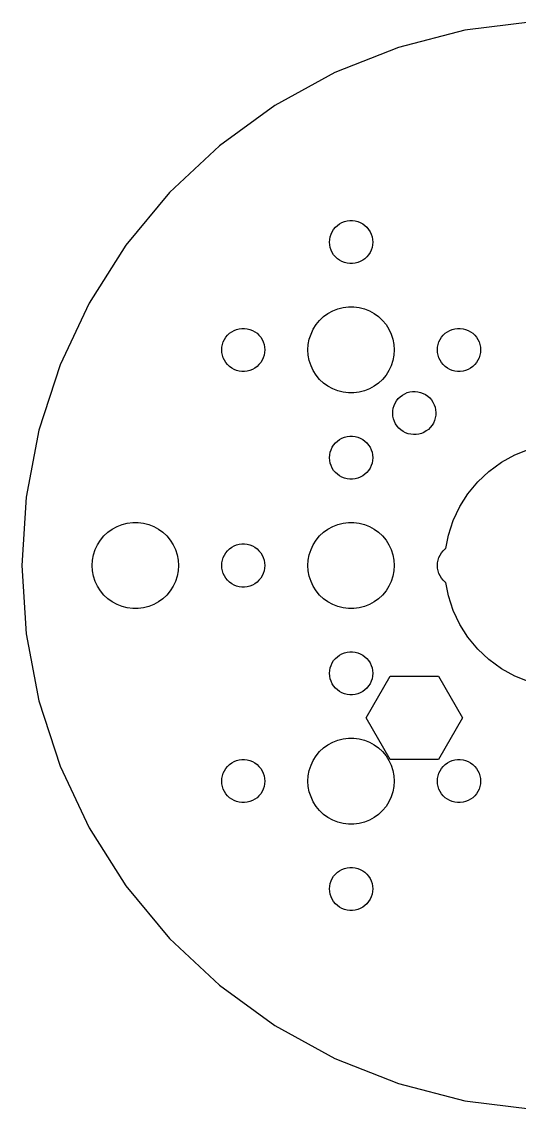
# Model space of a CAD drawing. Header units: metres. Extents: x -38 to 38, y -38 to 478.
# Drawn here: x -37.9 to -3.3, y 292.2 to 367.8 of the extents above; entities that cross this region are included whole.
import ezdxf

# ---------------------------------------------------------------- set-up
doc = ezdxf.new("R2010")
doc.units = ezdxf.units.M

msp = doc.modelspace()

# ---------------------------------------------------------------- linework, layer by layer
for p, q in [((-2.37987, 367.827), (-7.10208, 367.23)), ((-7.10208, 367.23), (-11.7123, 366.047)), ((-11.7123, 366.047), (-16.1378, 364.295)), ((-16.1378, 364.295), (-20.3088, 362.002)), ((-20.3088, 362.002), (-24.1595, 359.204)), ((-24.1595, 359.204), (-27.6292, 355.946)), ((-27.6292, 355.946), (-30.6632, 352.278)), ((-16.3145, 353.223), (-16.2135, 353.382)), ((-16.2135, 353.382), (-16.0934, 353.527)), ((-16.0934, 353.527), (-15.9561, 353.656)), ((-15.9561, 353.656), (-15.8037, 353.766)), ((-15.8037, 353.766), (-15.6387, 353.857)), ((-15.6387, 353.857), (-15.4635, 353.927)), ((-15.4635, 353.927), (-15.2811, 353.973)), ((-15.2811, 353.973), (-15.0942, 353.997)), ((-15.0942, 353.997), (-14.9058, 353.997)), ((-14.9058, 353.997), (-14.7189, 353.973)), ((-14.7189, 353.973), (-14.5365, 353.927)), ((-14.5365, 353.927), (-14.3613, 353.857)), ((-14.3613, 353.857), (-14.1963, 353.766)), ((-14.1963, 353.766), (-14.0439, 353.656)), ((-14.0439, 353.656), (-13.9065, 353.527)), ((-13.9065, 353.527), (-13.7865, 353.382)), ((-13.7865, 353.382), (-13.6855, 353.223)), ((-16.5, 352.5), (-16.4882, 352.688)), ((-16.4882, 352.688), (-16.4529, 352.873)), ((-16.4529, 352.873), (-16.3947, 353.052)), ((-16.3947, 353.052), (-16.3145, 353.223)), ((-13.6855, 353.223), (-13.6053, 353.052)), ((-13.6053, 353.052), (-13.5471, 352.873)), ((-13.5471, 352.873), (-13.5118, 352.688)), ((-13.5118, 352.688), (-13.5, 352.5)), ((-30.6632, 352.278), (-33.2136, 348.259)), ((-16.4882, 352.312), (-16.5, 352.5)), ((-16.4529, 352.127), (-16.4882, 352.312)), ((-16.3947, 351.948), (-16.4529, 352.127)), ((-16.3145, 351.777), (-16.3947, 351.948)), ((-13.6053, 351.948), (-13.6855, 351.777)), ((-13.5471, 352.127), (-13.6053, 351.948)), ((-13.5118, 352.312), (-13.5471, 352.127)), ((-13.5, 352.5), (-13.5118, 352.312)), ((-16.2135, 351.618), (-16.3145, 351.777)), ((-16.0934, 351.473), (-16.2135, 351.618)), ((-15.9561, 351.344), (-16.0934, 351.473)), ((-15.8037, 351.234), (-15.9561, 351.344)), ((-15.6387, 351.143), (-15.8037, 351.234)), ((-15.4635, 351.073), (-15.6387, 351.143)), ((-15.2811, 351.027), (-15.4635, 351.073)), ((-14.5365, 351.073), (-14.7189, 351.027)), ((-14.3613, 351.143), (-14.5365, 351.073)), ((-14.1963, 351.234), (-14.3613, 351.143)), ((-14.0439, 351.344), (-14.1963, 351.234)), ((-13.9065, 351.473), (-14.0439, 351.344)), ((-13.7865, 351.618), (-13.9065, 351.473)), ((-13.6855, 351.777), (-13.7865, 351.618)), ((-15.0942, 351.003), (-15.2811, 351.027)), ((-14.9058, 351.003), (-15.0942, 351.003)), ((-14.7189, 351.027), (-14.9058, 351.003)), ((-33.2136, 348.259), (-35.2402, 343.953)), ((-17.1869, 347.054), (-16.9123, 347.312)), ((-16.9123, 347.312), (-16.6075, 347.533)), ((-16.6075, 347.533), (-16.2773, 347.714)), ((-16.2773, 347.714), (-15.927, 347.853)), ((-15.927, 347.853), (-15.5621, 347.947)), ((-15.5621, 347.947), (-15.1884, 347.994)), ((-15.1884, 347.994), (-14.8116, 347.994)), ((-14.8116, 347.994), (-14.4379, 347.947)), ((-14.4379, 347.947), (-14.0729, 347.853)), ((-14.0729, 347.853), (-13.7227, 347.714)), ((-13.7227, 347.714), (-13.3925, 347.533)), ((-13.3925, 347.533), (-13.0877, 347.312)), ((-13.0877, 347.312), (-12.8131, 347.054)), ((-22.7811, 346.473), (-22.5942, 346.497)), ((-22.5942, 346.497), (-22.4058, 346.497)), ((-22.4058, 346.497), (-22.2189, 346.473)), ((-17.6289, 346.445), (-17.427, 346.763)), ((-17.427, 346.763), (-17.1869, 347.054)), ((-12.8131, 347.054), (-12.5729, 346.763)), ((-12.5729, 346.763), (-12.3711, 346.445)), ((-7.78107, 346.473), (-7.59418, 346.497)), ((-7.59418, 346.497), (-7.40581, 346.497)), ((-7.40581, 346.497), (-7.21892, 346.473)), ((-23.8145, 345.723), (-23.7135, 345.882)), ((-23.7135, 345.882), (-23.5934, 346.027)), ((-23.5934, 346.027), (-23.4561, 346.156)), ((-23.4561, 346.156), (-23.3037, 346.266)), ((-23.3037, 346.266), (-23.1387, 346.357)), ((-23.1387, 346.357), (-22.9635, 346.427)), ((-22.9635, 346.427), (-22.7811, 346.473)), ((-22.2189, 346.473), (-22.0365, 346.427)), ((-22.0365, 346.427), (-21.8613, 346.357)), ((-21.8613, 346.357), (-21.6963, 346.266)), ((-21.6963, 346.266), (-21.5439, 346.156)), ((-21.5439, 346.156), (-21.4065, 346.027)), ((-21.4065, 346.027), (-21.2865, 345.882)), ((-21.2865, 345.882), (-21.1855, 345.723)), ((-17.9763, 345.376), (-17.9057, 345.746)), ((-17.9057, 345.746), (-17.7893, 346.104)), ((-17.7893, 346.104), (-17.6289, 346.445)), ((-12.3711, 346.445), (-12.2107, 346.104)), ((-12.2107, 346.104), (-12.0942, 345.746)), ((-12.0942, 345.746), (-12.0237, 345.376)), ((-8.81445, 345.723), (-8.71352, 345.882)), ((-8.71352, 345.882), (-8.59344, 346.027)), ((-8.59344, 346.027), (-8.45613, 346.156)), ((-8.45613, 346.156), (-8.30373, 346.266)), ((-8.30373, 346.266), (-8.13866, 346.357)), ((-8.13866, 346.357), (-7.96352, 346.427)), ((-7.96352, 346.427), (-7.78107, 346.473)), ((-7.21892, 346.473), (-7.03647, 346.427)), ((-7.03647, 346.427), (-6.86133, 346.357)), ((-6.86133, 346.357), (-6.69626, 346.266)), ((-6.69626, 346.266), (-6.54385, 346.156)), ((-6.54385, 346.156), (-6.40654, 346.027)), ((-6.40654, 346.027), (-6.28647, 345.882)), ((-6.28647, 345.882), (-6.18553, 345.723)), ((-24, 345), (-23.9882, 345.188)), ((-23.9882, 344.812), (-24, 345)), ((-23.9882, 345.188), (-23.9529, 345.373)), ((-23.9529, 345.373), (-23.8947, 345.552)), ((-23.8947, 345.552), (-23.8145, 345.723)), ((-21.1855, 345.723), (-21.1053, 345.552)), ((-21.1053, 345.552), (-21.0471, 345.373)), ((-21.0471, 345.373), (-21.0118, 345.188)), ((-21.0118, 345.188), (-21, 345)), ((-21, 345), (-21.0118, 344.812)), ((-18, 345), (-17.9763, 345.376)), ((-17.9763, 344.624), (-18, 345)), ((-12.0237, 345.376), (-12, 345)), ((-12, 345), (-12.0237, 344.624)), ((-9, 345), (-8.98816, 345.188)), ((-8.98816, 344.812), (-9, 345)), ((-8.98816, 345.188), (-8.95287, 345.373)), ((-8.95287, 345.373), (-8.89465, 345.552)), ((-8.89465, 345.552), (-8.81445, 345.723)), ((-6.18553, 345.723), (-6.10533, 345.552)), ((-6.10533, 345.552), (-6.04712, 345.373)), ((-6.04712, 345.373), (-6.01183, 345.188)), ((-6.01183, 345.188), (-6, 345)), ((-6, 345), (-6.01183, 344.812)), ((-23.9529, 344.627), (-23.9882, 344.812)), ((-23.8947, 344.448), (-23.9529, 344.627)), ((-23.8145, 344.277), (-23.8947, 344.448)), ((-23.7135, 344.118), (-23.8145, 344.277)), ((-21.1855, 344.277), (-21.2865, 344.118)), ((-21.1053, 344.448), (-21.1855, 344.277)), ((-21.0471, 344.627), (-21.1053, 344.448)), ((-21.0118, 344.812), (-21.0471, 344.627)), ((-17.9057, 344.254), (-17.9763, 344.624)), ((-17.7893, 343.896), (-17.9057, 344.254)), ((-12.0942, 344.254), (-12.2107, 343.896)), ((-12.0237, 344.624), (-12.0942, 344.254)), ((-8.95287, 344.627), (-8.98816, 344.812)), ((-8.89465, 344.448), (-8.95287, 344.627)), ((-8.81445, 344.277), (-8.89465, 344.448)), ((-8.71352, 344.118), (-8.81445, 344.277)), ((-6.18553, 344.277), (-6.28647, 344.118)), ((-6.10533, 344.448), (-6.18553, 344.277)), ((-6.04712, 344.627), (-6.10533, 344.448)), ((-6.01183, 344.812), (-6.04712, 344.627)), ((-35.2402, 343.953), (-36.711, 339.426)), ((-23.5934, 343.973), (-23.7135, 344.118)), ((-23.4561, 343.844), (-23.5934, 343.973)), ((-23.3037, 343.734), (-23.4561, 343.844)), ((-23.1387, 343.643), (-23.3037, 343.734)), ((-22.9635, 343.573), (-23.1387, 343.643)), ((-22.7811, 343.527), (-22.9635, 343.573)), ((-22.5942, 343.503), (-22.7811, 343.527)), ((-22.4058, 343.503), (-22.5942, 343.503)), ((-22.2189, 343.527), (-22.4058, 343.503)), ((-22.0365, 343.573), (-22.2189, 343.527)), ((-21.8613, 343.643), (-22.0365, 343.573)), ((-21.6963, 343.734), (-21.8613, 343.643)), ((-21.5439, 343.844), (-21.6963, 343.734)), ((-21.4065, 343.973), (-21.5439, 343.844)), ((-21.2865, 344.118), (-21.4065, 343.973)), ((-17.6289, 343.555), (-17.7893, 343.896)), ((-17.427, 343.237), (-17.6289, 343.555)), ((-12.3711, 343.555), (-12.5729, 343.237)), ((-12.2107, 343.896), (-12.3711, 343.555)), ((-8.59344, 343.973), (-8.71352, 344.118)), ((-8.45613, 343.844), (-8.59344, 343.973)), ((-8.30373, 343.734), (-8.45613, 343.844)), ((-8.13866, 343.643), (-8.30373, 343.734)), ((-7.96352, 343.573), (-8.13866, 343.643)), ((-7.78107, 343.527), (-7.96352, 343.573)), ((-7.59418, 343.503), (-7.78107, 343.527)), ((-7.40581, 343.503), (-7.59418, 343.503)), ((-7.21892, 343.527), (-7.40581, 343.503)), ((-7.03647, 343.573), (-7.21892, 343.527)), ((-6.86133, 343.643), (-7.03647, 343.573)), ((-6.69626, 343.734), (-6.86133, 343.643)), ((-6.54385, 343.844), (-6.69626, 343.734)), ((-6.40654, 343.973), (-6.54385, 343.844)), ((-6.28647, 344.118), (-6.40654, 343.973)), ((-17.1869, 342.946), (-17.427, 343.237)), ((-16.9123, 342.688), (-17.1869, 342.946)), ((-12.8131, 342.946), (-13.0877, 342.688)), ((-12.5729, 343.237), (-12.8131, 342.946)), ((-16.6075, 342.467), (-16.9123, 342.688)), ((-16.2773, 342.286), (-16.6075, 342.467)), ((-15.927, 342.147), (-16.2773, 342.286)), ((-15.5621, 342.053), (-15.927, 342.147)), ((-15.1884, 342.006), (-15.5621, 342.053)), ((-14.8116, 342.006), (-15.1884, 342.006)), ((-14.4379, 342.053), (-14.8116, 342.006)), ((-14.0729, 342.147), (-14.4379, 342.053)), ((-13.7227, 342.286), (-14.0729, 342.147)), ((-13.3925, 342.467), (-13.7227, 342.286)), ((-13.0877, 342.688), (-13.3925, 342.467)), ((-11.2739, 341.951), (-11.1003, 342.024)), ((-11.1003, 342.024), (-10.9189, 342.074)), ((-10.9189, 342.074), (-10.7325, 342.102)), ((-10.7325, 342.102), (-10.5442, 342.106)), ((-10.5442, 342.106), (-10.3568, 342.086)), ((-10.3568, 342.086), (-10.1734, 342.043)), ((-10.1734, 342.043), (-9.99689, 341.977)), ((-9.99689, 341.977), (-9.82996, 341.89)), ((-12.0129, 341.13), (-11.9363, 341.302)), ((-11.9363, 341.302), (-11.8387, 341.463)), ((-11.8387, 341.463), (-11.7217, 341.611)), ((-11.7217, 341.611), (-11.5871, 341.742)), ((-11.5871, 341.742), (-11.4371, 341.856)), ((-11.4371, 341.856), (-11.2739, 341.951)), ((-9.82996, 341.89), (-9.67528, 341.783)), ((-9.67528, 341.783), (-9.53528, 341.656)), ((-9.53528, 341.656), (-9.4122, 341.514)), ((-9.4122, 341.514), (-9.30795, 341.357)), ((-9.30795, 341.357), (-9.2242, 341.188)), ((-12.1067, 340.576), (-12.0988, 340.764)), ((-12.0909, 340.388), (-12.1067, 340.576)), ((-12.0988, 340.764), (-12.0674, 340.95)), ((-12.0674, 340.95), (-12.0129, 341.13)), ((-9.2242, 341.188), (-9.16225, 341.01)), ((-9.16225, 341.01), (-9.12308, 340.826)), ((-9.1152, 340.45), (-9.14662, 340.264)), ((-9.12308, 340.826), (-9.10732, 340.638)), ((-9.10732, 340.638), (-9.1152, 340.45)), ((-12.0517, 340.204), (-12.0909, 340.388)), ((-11.9898, 340.026), (-12.0517, 340.204)), ((-11.906, 339.857), (-11.9898, 340.026)), ((-11.8018, 339.7), (-11.906, 339.857)), ((-11.6787, 339.557), (-11.8018, 339.7)), ((-9.37527, 339.751), (-9.49228, 339.603)), ((-9.27768, 339.912), (-9.37527, 339.751)), ((-9.20107, 340.084), (-9.27768, 339.912)), ((-9.14662, 340.264), (-9.20107, 340.084)), ((-36.711, 339.426), (-37.6029, 334.75)), ((-15.4635, 338.927), (-15.2811, 338.973)), ((-15.2811, 338.973), (-15.0942, 338.997)), ((-15.0942, 338.997), (-14.9058, 338.997)), ((-14.9058, 338.997), (-14.7189, 338.973)), ((-14.7189, 338.973), (-14.5365, 338.927)), ((-11.5387, 339.431), (-11.6787, 339.557)), ((-11.384, 339.324), (-11.5387, 339.431)), ((-11.2171, 339.237), (-11.384, 339.324)), ((-11.0405, 339.171), (-11.2171, 339.237)), ((-10.8571, 339.128), (-11.0405, 339.171)), ((-10.6698, 339.108), (-10.8571, 339.128)), ((-10.4815, 339.112), (-10.6698, 339.108)), ((-10.2951, 339.14), (-10.4815, 339.112)), ((-10.1137, 339.19), (-10.2951, 339.14)), ((-9.94003, 339.263), (-10.1137, 339.19)), ((-9.7769, 339.358), (-9.94003, 339.263)), ((-9.62686, 339.471), (-9.7769, 339.358)), ((-9.49228, 339.603), (-9.62686, 339.471)), ((-16.3947, 338.052), (-16.3145, 338.223)), ((-16.3145, 338.223), (-16.2135, 338.382)), ((-16.2135, 338.382), (-16.0934, 338.527)), ((-16.0934, 338.527), (-15.9561, 338.656)), ((-15.9561, 338.656), (-15.8037, 338.766)), ((-15.8037, 338.766), (-15.6387, 338.857)), ((-15.6387, 338.857), (-15.4635, 338.927)), ((-14.5365, 338.927), (-14.3613, 338.857)), ((-14.3613, 338.857), (-14.1963, 338.766)), ((-14.1963, 338.766), (-14.0439, 338.656)), ((-14.0439, 338.656), (-13.9065, 338.527)), ((-13.9065, 338.527), (-13.7865, 338.382)), ((-13.7865, 338.382), (-13.6855, 338.223)), ((-13.6855, 338.223), (-13.6053, 338.052)), ((-16.5, 337.5), (-16.4882, 337.688)), ((-16.4882, 337.312), (-16.5, 337.5)), ((-16.4882, 337.688), (-16.4529, 337.873)), ((-16.4529, 337.873), (-16.3947, 338.052)), ((-13.6053, 338.052), (-13.5471, 337.873)), ((-13.5471, 337.873), (-13.5118, 337.688)), ((-13.5118, 337.688), (-13.5, 337.5)), ((-13.5, 337.5), (-13.5118, 337.312)), ((-4.55452, 337.177), (-3.61911, 337.691)), ((-3.61911, 337.691), (-2.62663, 338.084)), ((-16.4529, 337.127), (-16.4882, 337.312)), ((-16.3947, 336.948), (-16.4529, 337.127)), ((-16.3145, 336.777), (-16.3947, 336.948)), ((-16.2135, 336.618), (-16.3145, 336.777)), ((-13.6855, 336.777), (-13.7865, 336.618)), ((-13.6053, 336.948), (-13.6855, 336.777)), ((-13.5471, 337.127), (-13.6053, 336.948)), ((-13.5118, 337.312), (-13.5471, 337.127)), ((-5.41809, 336.549), (-4.55452, 337.177)), ((-16.0934, 336.473), (-16.2135, 336.618)), ((-15.9561, 336.344), (-16.0934, 336.473)), ((-15.8037, 336.234), (-15.9561, 336.344)), ((-15.6387, 336.143), (-15.8037, 336.234)), ((-15.4635, 336.073), (-15.6387, 336.143)), ((-15.2811, 336.027), (-15.4635, 336.073)), ((-15.0942, 336.003), (-15.2811, 336.027)), ((-14.9058, 336.003), (-15.0942, 336.003)), ((-14.7189, 336.027), (-14.9058, 336.003)), ((-14.5365, 336.073), (-14.7189, 336.027)), ((-14.3613, 336.143), (-14.5365, 336.073)), ((-14.1963, 336.234), (-14.3613, 336.143)), ((-14.0439, 336.344), (-14.1963, 336.234)), ((-13.9065, 336.473), (-14.0439, 336.344)), ((-13.7865, 336.618), (-13.9065, 336.473)), ((-6.19623, 335.819), (-5.41809, 336.549)), ((-6.87663, 334.996), (-6.19623, 335.819)), ((-37.6029, 334.75), (-37.9018, 330)), ((-7.44859, 334.095), (-6.87663, 334.996)), ((-7.90309, 333.129), (-7.44859, 334.095)), ((-30.927, 332.853), (-30.5621, 332.947)), ((-30.5621, 332.947), (-30.1884, 332.994)), ((-30.1884, 332.994), (-29.8116, 332.994)), ((-29.8116, 332.994), (-29.4379, 332.947)), ((-29.4379, 332.947), (-29.0729, 332.853)), ((-15.927, 332.853), (-15.5621, 332.947)), ((-15.5621, 332.947), (-15.1884, 332.994)), ((-15.1884, 332.994), (-14.8116, 332.994)), ((-14.8116, 332.994), (-14.4379, 332.947)), ((-14.4379, 332.947), (-14.0729, 332.853)), ((-8.23296, 332.114), (-7.90309, 333.129)), ((-32.1869, 332.054), (-31.9123, 332.312)), ((-31.9123, 332.312), (-31.6075, 332.533)), ((-31.6075, 332.533), (-31.2773, 332.714)), ((-31.2773, 332.714), (-30.927, 332.853)), ((-29.0729, 332.853), (-28.7227, 332.714)), ((-28.7227, 332.714), (-28.3925, 332.533)), ((-28.3925, 332.533), (-28.0877, 332.312)), ((-28.0877, 332.312), (-27.8131, 332.054)), ((-17.1869, 332.054), (-16.9123, 332.312)), ((-16.9123, 332.312), (-16.6075, 332.533)), ((-16.6075, 332.533), (-16.2773, 332.714)), ((-16.2773, 332.714), (-15.927, 332.853)), ((-14.0729, 332.853), (-13.7227, 332.714)), ((-13.7227, 332.714), (-13.3925, 332.533)), ((-13.3925, 332.533), (-13.0877, 332.312)), ((-13.0877, 332.312), (-12.8131, 332.054)), ((-32.7893, 331.104), (-32.6289, 331.445)), ((-32.6289, 331.445), (-32.427, 331.763)), ((-32.427, 331.763), (-32.1869, 332.054)), ((-27.8131, 332.054), (-27.5729, 331.763)), ((-27.5729, 331.763), (-27.3711, 331.445)), ((-27.3711, 331.445), (-27.2107, 331.104)), ((-23.1387, 331.357), (-22.9635, 331.427)), ((-22.9635, 331.427), (-22.7811, 331.473)), ((-22.7811, 331.473), (-22.5942, 331.497)), ((-22.5942, 331.497), (-22.4058, 331.497)), ((-22.4058, 331.497), (-22.2189, 331.473)), ((-22.2189, 331.473), (-22.0365, 331.427)), ((-22.0365, 331.427), (-21.8613, 331.357)), ((-17.7893, 331.104), (-17.6289, 331.445)), ((-17.6289, 331.445), (-17.427, 331.763)), ((-17.427, 331.763), (-17.1869, 332.054)), ((-12.8131, 332.054), (-12.5729, 331.763)), ((-12.5729, 331.763), (-12.3711, 331.445)), ((-12.3711, 331.445), (-12.2107, 331.104)), ((-8.40921, 331.19), (-8.23296, 332.114)), ((-32.9763, 330.376), (-32.9057, 330.746)), ((-32.9057, 330.746), (-32.7893, 331.104)), ((-27.2107, 331.104), (-27.0942, 330.746)), ((-27.0942, 330.746), (-27.0237, 330.376)), ((-23.8947, 330.552), (-23.8145, 330.723)), ((-23.8145, 330.723), (-23.7135, 330.882)), ((-23.7135, 330.882), (-23.5934, 331.027)), ((-23.5934, 331.027), (-23.4561, 331.156)), ((-23.4561, 331.156), (-23.3037, 331.266)), ((-23.3037, 331.266), (-23.1387, 331.357)), ((-21.8613, 331.357), (-21.6963, 331.266)), ((-21.6963, 331.266), (-21.5439, 331.156)), ((-21.5439, 331.156), (-21.4065, 331.027)), ((-21.4065, 331.027), (-21.2865, 330.882)), ((-21.2865, 330.882), (-21.1855, 330.723)), ((-21.1855, 330.723), (-21.1053, 330.552)), ((-17.9763, 330.376), (-17.9057, 330.746)), ((-17.9057, 330.746), (-17.7893, 331.104)), ((-12.2107, 331.104), (-12.0942, 330.746)), ((-12.0942, 330.746), (-12.0237, 330.376)), ((-8.89465, 330.552), (-8.81445, 330.723)), ((-8.81445, 330.723), (-8.71352, 330.882)), ((-8.71352, 330.882), (-8.59344, 331.027)), ((-8.59344, 331.027), (-8.45613, 331.156)), ((-8.45613, 331.156), (-8.40921, 331.19)), ((-37.9018, 330), (-37.6029, 325.25)), ((-33, 330), (-32.9763, 330.376)), ((-32.9763, 329.624), (-33, 330)), ((-27.0237, 330.376), (-27, 330)), ((-27, 330), (-27.0237, 329.624)), ((-24, 330), (-23.9882, 330.188)), ((-23.9882, 329.812), (-24, 330)), ((-23.9882, 330.188), (-23.9529, 330.373)), ((-23.9529, 330.373), (-23.8947, 330.552)), ((-21.1053, 330.552), (-21.0471, 330.373)), ((-21.0471, 330.373), (-21.0118, 330.188)), ((-21.0118, 330.188), (-21, 330)), ((-21, 330), (-21.0118, 329.812)), ((-18, 330), (-17.9763, 330.376)), ((-17.9763, 329.624), (-18, 330)), ((-12.0237, 330.376), (-12, 330)), ((-12, 330), (-12.0237, 329.624)), ((-9, 330), (-8.98816, 330.188)), ((-8.98816, 329.812), (-9, 330)), ((-8.98816, 330.188), (-8.95287, 330.373)), ((-8.95287, 330.373), (-8.89465, 330.552)), ((-32.9057, 329.254), (-32.9763, 329.624)), ((-32.7893, 328.896), (-32.9057, 329.254)), ((-27.0942, 329.254), (-27.2107, 328.896)), ((-27.0237, 329.624), (-27.0942, 329.254)), ((-23.9529, 329.627), (-23.9882, 329.812)), ((-23.8947, 329.448), (-23.9529, 329.627)), ((-23.8145, 329.277), (-23.8947, 329.448)), ((-23.7135, 329.118), (-23.8145, 329.277)), ((-23.5934, 328.973), (-23.7135, 329.118)), ((-21.2865, 329.118), (-21.4065, 328.973)), ((-21.1855, 329.277), (-21.2865, 329.118)), ((-21.1053, 329.448), (-21.1855, 329.277)), ((-21.0471, 329.627), (-21.1053, 329.448)), ((-21.0118, 329.812), (-21.0471, 329.627)), ((-17.9057, 329.254), (-17.9763, 329.624)), ((-17.7893, 328.896), (-17.9057, 329.254)), ((-12.0942, 329.254), (-12.2107, 328.896)), ((-12.0237, 329.624), (-12.0942, 329.254)), ((-8.95287, 329.627), (-8.98816, 329.812)), ((-8.89465, 329.448), (-8.95287, 329.627)), ((-8.81445, 329.277), (-8.89465, 329.448)), ((-8.71352, 329.118), (-8.81445, 329.277)), ((-8.59344, 328.973), (-8.71352, 329.118)), ((-32.6289, 328.555), (-32.7893, 328.896)), ((-32.427, 328.237), (-32.6289, 328.555)), ((-27.3711, 328.555), (-27.5729, 328.237)), ((-27.2107, 328.896), (-27.3711, 328.555)), ((-23.4561, 328.844), (-23.5934, 328.973)), ((-23.3037, 328.734), (-23.4561, 328.844)), ((-23.1387, 328.643), (-23.3037, 328.734)), ((-22.9635, 328.573), (-23.1387, 328.643)), ((-22.7811, 328.527), (-22.9635, 328.573)), ((-22.5942, 328.503), (-22.7811, 328.527)), ((-22.4058, 328.503), (-22.5942, 328.503)), ((-22.2189, 328.527), (-22.4058, 328.503)), ((-22.0365, 328.573), (-22.2189, 328.527)), ((-21.8613, 328.643), (-22.0365, 328.573)), ((-21.6963, 328.734), (-21.8613, 328.643)), ((-21.5439, 328.844), (-21.6963, 328.734)), ((-21.4065, 328.973), (-21.5439, 328.844)), ((-17.6289, 328.555), (-17.7893, 328.896)), ((-17.427, 328.237), (-17.6289, 328.555)), ((-12.3711, 328.555), (-12.5729, 328.237)), ((-12.2107, 328.896), (-12.3711, 328.555)), ((-8.45613, 328.844), (-8.59344, 328.973)), ((-8.40921, 328.81), (-8.45613, 328.844)), ((-8.23296, 327.886), (-8.40921, 328.81)), ((-32.1869, 327.946), (-32.427, 328.237)), ((-31.9123, 327.688), (-32.1869, 327.946)), ((-31.6075, 327.467), (-31.9123, 327.688)), ((-28.0877, 327.688), (-28.3925, 327.467)), ((-27.8131, 327.946), (-28.0877, 327.688)), ((-27.5729, 328.237), (-27.8131, 327.946)), ((-17.1869, 327.946), (-17.427, 328.237)), ((-16.9123, 327.688), (-17.1869, 327.946)), ((-16.6075, 327.467), (-16.9123, 327.688)), ((-13.0877, 327.688), (-13.3925, 327.467)), ((-12.8131, 327.946), (-13.0877, 327.688)), ((-12.5729, 328.237), (-12.8131, 327.946)), ((-7.90309, 326.871), (-8.23296, 327.886)), ((-31.2773, 327.286), (-31.6075, 327.467)), ((-30.927, 327.147), (-31.2773, 327.286)), ((-30.5621, 327.053), (-30.927, 327.147)), ((-30.1884, 327.006), (-30.5621, 327.053)), ((-29.8116, 327.006), (-30.1884, 327.006)), ((-29.4379, 327.053), (-29.8116, 327.006)), ((-29.0729, 327.147), (-29.4379, 327.053)), ((-28.7227, 327.286), (-29.0729, 327.147)), ((-28.3925, 327.467), (-28.7227, 327.286)), ((-16.2773, 327.286), (-16.6075, 327.467)), ((-15.927, 327.147), (-16.2773, 327.286)), ((-15.5621, 327.053), (-15.927, 327.147)), ((-15.1884, 327.006), (-15.5621, 327.053)), ((-14.8116, 327.006), (-15.1884, 327.006)), ((-14.4379, 327.053), (-14.8116, 327.006)), ((-14.0729, 327.147), (-14.4379, 327.053)), ((-13.7227, 327.286), (-14.0729, 327.147)), ((-13.3925, 327.467), (-13.7227, 327.286)), ((-7.44859, 325.905), (-7.90309, 326.871)), ((-6.87663, 325.004), (-7.44859, 325.905)), ((-37.6029, 325.25), (-36.711, 320.574)), ((-6.19623, 324.181), (-6.87663, 325.004)), ((-15.8037, 323.766), (-15.6387, 323.857)), ((-15.6387, 323.857), (-15.4635, 323.927)), ((-15.4635, 323.927), (-15.2811, 323.973)), ((-15.2811, 323.973), (-15.0942, 323.997)), ((-15.0942, 323.997), (-14.9058, 323.997)), ((-14.9058, 323.997), (-14.7189, 323.973)), ((-14.7189, 323.973), (-14.5365, 323.927)), ((-14.5365, 323.927), (-14.3613, 323.857)), ((-14.3613, 323.857), (-14.1963, 323.766)), ((-5.41809, 323.451), (-6.19623, 324.181)), ((-16.4529, 322.873), (-16.3947, 323.052)), ((-16.3947, 323.052), (-16.3145, 323.223)), ((-16.3145, 323.223), (-16.2135, 323.382)), ((-16.2135, 323.382), (-16.0934, 323.527)), ((-16.0934, 323.527), (-15.9561, 323.656)), ((-15.9561, 323.656), (-15.8037, 323.766)), ((-14.1963, 323.766), (-14.0439, 323.656)), ((-14.0439, 323.656), (-13.9065, 323.527)), ((-13.9065, 323.527), (-13.7865, 323.382)), ((-13.7865, 323.382), (-13.6855, 323.223)), ((-13.6855, 323.223), (-13.6053, 323.052)), ((-13.6053, 323.052), (-13.5471, 322.873)), ((-4.55452, 322.823), (-5.41809, 323.451)), ((-16.5, 322.5), (-16.4882, 322.688)), ((-16.4882, 322.312), (-16.5, 322.5)), ((-16.4882, 322.688), (-16.4529, 322.873)), ((-16.4529, 322.127), (-16.4882, 322.312)), ((-13.9536, 319.393), (-12.2803, 322.291)), ((-13.5471, 322.873), (-13.5118, 322.688)), ((-13.5118, 322.312), (-13.5471, 322.127)), ((-13.5118, 322.688), (-13.5, 322.5)), ((-13.5, 322.5), (-13.5118, 322.312)), ((-12.2803, 322.291), (-8.9337, 322.291)), ((-8.9337, 322.291), (-7.26039, 319.393)), ((-3.61911, 322.309), (-4.55452, 322.823)), ((-2.62663, 321.916), (-3.61911, 322.309)), ((-16.3947, 321.948), (-16.4529, 322.127)), ((-16.3145, 321.777), (-16.3947, 321.948)), ((-16.2135, 321.618), (-16.3145, 321.777)), ((-16.0934, 321.473), (-16.2135, 321.618)), ((-13.7865, 321.618), (-13.9065, 321.473)), ((-13.6855, 321.777), (-13.7865, 321.618)), ((-13.6053, 321.948), (-13.6855, 321.777)), ((-13.5471, 322.127), (-13.6053, 321.948)), ((-15.9561, 321.344), (-16.0934, 321.473)), ((-15.8037, 321.234), (-15.9561, 321.344)), ((-15.6387, 321.143), (-15.8037, 321.234)), ((-15.4635, 321.073), (-15.6387, 321.143)), ((-15.2811, 321.027), (-15.4635, 321.073)), ((-15.0942, 321.003), (-15.2811, 321.027)), ((-14.9058, 321.003), (-15.0942, 321.003)), ((-14.7189, 321.027), (-14.9058, 321.003)), ((-14.5365, 321.073), (-14.7189, 321.027)), ((-14.3613, 321.143), (-14.5365, 321.073)), ((-14.1963, 321.234), (-14.3613, 321.143)), ((-14.0439, 321.344), (-14.1963, 321.234)), ((-13.9065, 321.473), (-14.0439, 321.344)), ((-36.711, 320.574), (-35.2402, 316.047)), ((-12.2803, 316.495), (-13.9536, 319.393)), ((-7.26039, 319.393), (-8.93369, 316.495)), ((-16.2773, 317.714), (-15.927, 317.853)), ((-15.927, 317.853), (-15.5621, 317.947)), ((-15.5621, 317.947), (-15.1884, 317.994)), ((-15.1884, 317.994), (-14.8116, 317.994)), ((-14.8116, 317.994), (-14.4379, 317.947)), ((-14.4379, 317.947), (-14.0729, 317.853)), ((-14.0729, 317.853), (-13.7227, 317.714)), ((-17.427, 316.763), (-17.1869, 317.054)), ((-17.1869, 317.054), (-16.9123, 317.312)), ((-16.9123, 317.312), (-16.6075, 317.533)), ((-16.6075, 317.533), (-16.2773, 317.714)), ((-13.7227, 317.714), (-13.3925, 317.533)), ((-13.3925, 317.533), (-13.0877, 317.312)), ((-13.0877, 317.312), (-12.8131, 317.054)), ((-12.8131, 317.054), (-12.5729, 316.763)), ((-23.4561, 316.156), (-23.3037, 316.266)), ((-23.3037, 316.266), (-23.1387, 316.357)), ((-23.1387, 316.357), (-22.9635, 316.427)), ((-22.9635, 316.427), (-22.7811, 316.473)), ((-22.7811, 316.473), (-22.5942, 316.497)), ((-22.5942, 316.497), (-22.4058, 316.497)), ((-22.4058, 316.497), (-22.2189, 316.473)), ((-22.2189, 316.473), (-22.0365, 316.427)), ((-22.0365, 316.427), (-21.8613, 316.357)), ((-21.8613, 316.357), (-21.6963, 316.266)), ((-21.6963, 316.266), (-21.5439, 316.156)), ((-17.7893, 316.104), (-17.6289, 316.445)), ((-17.6289, 316.445), (-17.427, 316.763)), ((-12.5729, 316.763), (-12.3711, 316.445)), ((-12.3711, 316.445), (-12.2107, 316.104)), ((-8.93369, 316.495), (-12.2803, 316.495)), ((-8.45613, 316.156), (-8.30373, 316.266)), ((-8.30373, 316.266), (-8.13866, 316.357)), ((-8.13866, 316.357), (-7.96352, 316.427)), ((-7.96352, 316.427), (-7.78107, 316.473)), ((-7.78107, 316.473), (-7.59418, 316.497)), ((-7.59418, 316.497), (-7.40581, 316.497)), ((-7.40581, 316.497), (-7.21892, 316.473)), ((-7.21892, 316.473), (-7.03647, 316.427)), ((-7.03647, 316.427), (-6.86133, 316.357)), ((-6.86133, 316.357), (-6.69626, 316.266)), ((-6.69626, 316.266), (-6.54385, 316.156)), ((-35.2402, 316.047), (-33.2136, 311.741)), ((-23.9529, 315.373), (-23.8947, 315.552)), ((-23.8947, 315.552), (-23.8145, 315.723)), ((-23.8145, 315.723), (-23.7135, 315.882)), ((-23.7135, 315.882), (-23.5934, 316.027)), ((-23.5934, 316.027), (-23.4561, 316.156)), ((-21.5439, 316.156), (-21.4065, 316.027)), ((-21.4065, 316.027), (-21.2865, 315.882)), ((-21.2865, 315.882), (-21.1855, 315.723)), ((-21.1855, 315.723), (-21.1053, 315.552)), ((-21.1053, 315.552), (-21.0471, 315.373)), ((-17.9763, 315.376), (-17.9057, 315.746)), ((-17.9057, 315.746), (-17.7893, 316.104)), ((-12.2107, 316.104), (-12.0942, 315.746)), ((-12.0942, 315.746), (-12.0237, 315.376)), ((-8.95287, 315.373), (-8.89465, 315.552)), ((-8.89465, 315.552), (-8.81445, 315.723)), ((-8.81445, 315.723), (-8.71352, 315.882)), ((-8.71352, 315.882), (-8.59344, 316.027)), ((-8.59344, 316.027), (-8.45613, 316.156)), ((-6.54385, 316.156), (-6.40654, 316.027)), ((-6.40654, 316.027), (-6.28647, 315.882)), ((-6.28647, 315.882), (-6.18553, 315.723)), ((-6.18553, 315.723), (-6.10533, 315.552)), ((-6.10533, 315.552), (-6.04712, 315.373)), ((-24, 315), (-23.9882, 315.188)), ((-23.9882, 314.812), (-24, 315)), ((-23.9882, 315.188), (-23.9529, 315.373)), ((-23.9529, 314.627), (-23.9882, 314.812)), ((-21.0471, 315.373), (-21.0118, 315.188)), ((-21.0118, 314.812), (-21.0471, 314.627)), ((-21.0118, 315.188), (-21, 315)), ((-21, 315), (-21.0118, 314.812)), ((-18, 315), (-17.9763, 315.376)), ((-17.9763, 314.624), (-18, 315)), ((-12.0237, 315.376), (-12, 315)), ((-12, 315), (-12.0237, 314.624)), ((-9, 315), (-8.98816, 315.188)), ((-8.98816, 314.812), (-9, 315)), ((-8.98816, 315.188), (-8.95287, 315.373)), ((-8.95287, 314.627), (-8.98816, 314.812)), ((-6.04712, 315.373), (-6.01183, 315.188)), ((-6.01183, 314.812), (-6.04712, 314.627)), ((-6.01183, 315.188), (-6, 315)), ((-6, 315), (-6.01183, 314.812)), ((-23.8947, 314.448), (-23.9529, 314.627)), ((-23.8145, 314.277), (-23.8947, 314.448)), ((-23.7135, 314.118), (-23.8145, 314.277)), ((-23.5934, 313.973), (-23.7135, 314.118)), ((-23.4561, 313.844), (-23.5934, 313.973)), ((-21.4065, 313.973), (-21.5439, 313.844)), ((-21.2865, 314.118), (-21.4065, 313.973)), ((-21.1855, 314.277), (-21.2865, 314.118)), ((-21.1053, 314.448), (-21.1855, 314.277)), ((-21.0471, 314.627), (-21.1053, 314.448)), ((-17.9057, 314.254), (-17.9763, 314.624)), ((-17.7893, 313.896), (-17.9057, 314.254)), ((-12.0942, 314.254), (-12.2107, 313.896)), ((-12.0237, 314.624), (-12.0942, 314.254)), ((-8.89465, 314.448), (-8.95287, 314.627)), ((-8.81445, 314.277), (-8.89465, 314.448)), ((-8.71352, 314.118), (-8.81445, 314.277)), ((-8.59344, 313.973), (-8.71352, 314.118)), ((-8.45613, 313.844), (-8.59344, 313.973)), ((-6.40654, 313.973), (-6.54385, 313.844)), ((-6.28647, 314.118), (-6.40654, 313.973)), ((-6.18553, 314.277), (-6.28647, 314.118)), ((-6.10533, 314.448), (-6.18553, 314.277)), ((-6.04712, 314.627), (-6.10533, 314.448)), ((-23.3037, 313.734), (-23.4561, 313.844)), ((-23.1387, 313.643), (-23.3037, 313.734)), ((-22.9635, 313.573), (-23.1387, 313.643)), ((-22.7811, 313.527), (-22.9635, 313.573)), ((-22.5942, 313.503), (-22.7811, 313.527)), ((-22.4058, 313.503), (-22.5942, 313.503)), ((-22.2189, 313.527), (-22.4058, 313.503)), ((-22.0365, 313.573), (-22.2189, 313.527)), ((-21.8613, 313.643), (-22.0365, 313.573)), ((-21.6963, 313.734), (-21.8613, 313.643)), ((-21.5439, 313.844), (-21.6963, 313.734)), ((-17.6289, 313.555), (-17.7893, 313.896)), ((-17.427, 313.237), (-17.6289, 313.555)), ((-17.1869, 312.946), (-17.427, 313.237)), ((-12.5729, 313.237), (-12.8131, 312.946)), ((-12.3711, 313.555), (-12.5729, 313.237)), ((-12.2107, 313.896), (-12.3711, 313.555)), ((-8.30373, 313.734), (-8.45613, 313.844)), ((-8.13866, 313.643), (-8.30373, 313.734)), ((-7.96352, 313.573), (-8.13866, 313.643)), ((-7.78107, 313.527), (-7.96352, 313.573)), ((-7.59418, 313.503), (-7.78107, 313.527)), ((-7.40581, 313.503), (-7.59418, 313.503)), ((-7.21892, 313.527), (-7.40581, 313.503)), ((-7.03647, 313.573), (-7.21892, 313.527)), ((-6.86133, 313.643), (-7.03647, 313.573)), ((-6.69626, 313.734), (-6.86133, 313.643)), ((-6.54385, 313.844), (-6.69626, 313.734)), ((-16.9123, 312.688), (-17.1869, 312.946)), ((-16.6075, 312.467), (-16.9123, 312.688)), ((-16.2773, 312.286), (-16.6075, 312.467)), ((-13.3925, 312.467), (-13.7227, 312.286)), ((-13.0877, 312.688), (-13.3925, 312.467)), ((-12.8131, 312.946), (-13.0877, 312.688)), ((-33.2136, 311.741), (-30.6632, 307.722)), ((-15.927, 312.147), (-16.2773, 312.286)), ((-15.5621, 312.053), (-15.927, 312.147)), ((-15.1884, 312.006), (-15.5621, 312.053)), ((-14.8116, 312.006), (-15.1884, 312.006)), ((-14.4379, 312.053), (-14.8116, 312.006)), ((-14.0729, 312.147), (-14.4379, 312.053)), ((-13.7227, 312.286), (-14.0729, 312.147)), ((-15.9561, 308.656), (-15.8037, 308.766)), ((-15.8037, 308.766), (-15.6387, 308.857)), ((-15.6387, 308.857), (-15.4635, 308.927)), ((-15.4635, 308.927), (-15.2811, 308.973)), ((-15.2811, 308.973), (-15.0942, 308.997)), ((-15.0942, 308.997), (-14.9058, 308.997)), ((-14.9058, 308.997), (-14.7189, 308.973)), ((-14.7189, 308.973), (-14.5365, 308.927)), ((-14.5365, 308.927), (-14.3613, 308.857)), ((-14.3613, 308.857), (-14.1963, 308.766)), ((-14.1963, 308.766), (-14.0439, 308.656)), ((-16.4529, 307.873), (-16.3947, 308.052)), ((-16.3947, 308.052), (-16.3145, 308.223)), ((-16.3145, 308.223), (-16.2135, 308.382)), ((-16.2135, 308.382), (-16.0934, 308.527)), ((-16.0934, 308.527), (-15.9561, 308.656)), ((-14.0439, 308.656), (-13.9065, 308.527)), ((-13.9065, 308.527), (-13.7865, 308.382)), ((-13.7865, 308.382), (-13.6855, 308.223)), ((-13.6855, 308.223), (-13.6053, 308.052)), ((-13.6053, 308.052), (-13.5471, 307.873)), ((-30.6632, 307.722), (-27.6292, 304.054)), ((-16.5, 307.5), (-16.4882, 307.688)), ((-16.4882, 307.312), (-16.5, 307.5)), ((-16.4882, 307.688), (-16.4529, 307.873)), ((-16.4529, 307.127), (-16.4882, 307.312)), ((-13.5471, 307.873), (-13.5118, 307.688)), ((-13.5118, 307.312), (-13.5471, 307.127)), ((-13.5118, 307.688), (-13.5, 307.5)), ((-13.5, 307.5), (-13.5118, 307.312)), ((-16.3947, 306.948), (-16.4529, 307.127)), ((-16.3145, 306.777), (-16.3947, 306.948)), ((-16.2135, 306.618), (-16.3145, 306.777)), ((-16.0934, 306.473), (-16.2135, 306.618)), ((-15.9561, 306.344), (-16.0934, 306.473)), ((-13.9065, 306.473), (-14.0439, 306.344)), ((-13.7865, 306.618), (-13.9065, 306.473)), ((-13.6855, 306.777), (-13.7865, 306.618)), ((-13.6053, 306.948), (-13.6855, 306.777)), ((-13.5471, 307.127), (-13.6053, 306.948)), ((-15.8037, 306.234), (-15.9561, 306.344)), ((-15.6387, 306.143), (-15.8037, 306.234)), ((-15.4635, 306.073), (-15.6387, 306.143)), ((-15.2811, 306.027), (-15.4635, 306.073)), ((-15.0942, 306.003), (-15.2811, 306.027)), ((-14.9058, 306.003), (-15.0942, 306.003)), ((-14.7189, 306.027), (-14.9058, 306.003)), ((-14.5365, 306.073), (-14.7189, 306.027)), ((-14.3613, 306.143), (-14.5365, 306.073)), ((-14.1963, 306.234), (-14.3613, 306.143)), ((-14.0439, 306.344), (-14.1963, 306.234)), ((-27.6292, 304.054), (-24.1595, 300.796)), ((-24.1595, 300.796), (-20.3088, 297.998)), ((-20.3088, 297.998), (-16.1378, 295.705)), ((-16.1378, 295.705), (-11.7123, 293.953)), ((-11.7123, 293.953), (-7.10208, 292.77)), ((-7.10208, 292.77), (-2.37987, 292.173))]:
    msp.add_line(p, q)

doc.saveas('drawing.dxf')
